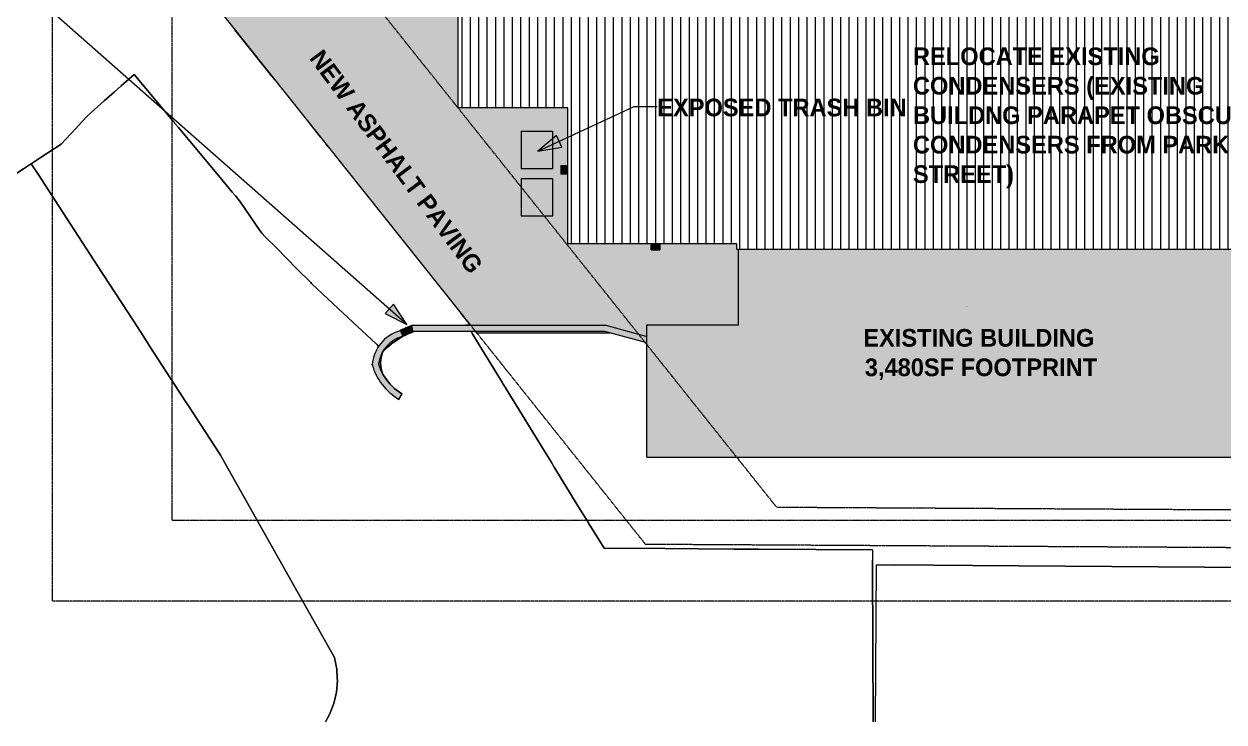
# Model space of a CAD drawing. Header units: inches. Extents: x -5728 to 634, y 9881 to 15115.
# Drawn here: x -4407 to -2115, y 9881 to 11214 of the extents above; entities that cross this region are included whole.
import ezdxf

# ---------------------------------------------------------------- set-up
doc = ezdxf.new("R2010")
doc.units = ezdxf.units.IN
doc.header["$MEASUREMENT"] = 0
for name, pattern in [('Aligning Line 1_8_', [0.25, 0.125, -0.125]), ('Dash 1_16_', [0.125, 0.0625, -0.0625]), ('Double Dash 3_8_', [1, 0.375, -0.125, 0.125, -0.125, 0.125, -0.125])]:
    doc.linetypes.add(name, pattern=pattern)
for name, color, linetype, lineweight in [('A-GENM', 5, 'Continuous', 9), ('A-ROOF', 132, 'Continuous', 9), ('A-ROOF-PATT', 132, 'Continuous', 9), ('C-BLDG-PADS', 91, 'Continuous', 9), ('C-PROP-LINE', 91, 'Double Dash 3_8_', 9), ('C-TOPO', 7, 'Continuous', 9), ('E-LITE-EQPM', 33, 'Continuous', 9), ('G-ANNO-DIMS', 111, 'Continuous', 9), ('G-ANNO-SYMB', 111, 'Aligning Line 1_8_', 9), ('G-ANNO-TEXT', 231, 'Continuous', 9), ('Q-SPCQ', 91, 'Continuous', 9), ('S-FNDN', 32, 'Continuous', 9)]:
    doc.layers.add(name, color=color, linetype=linetype, lineweight=lineweight)
doc.styles.add('Century Gothic_B', font='GOTHICB.TTF', dxfattribs={"height": 33.75})

# ---------------------------------------------------------------- blocks, each defined once
blk = doc.blocks.new('Walls 1 - Walls 1-1277454-SITE PLAN')
at = {"layer": 'A-ROOF'}
blk.add_hatch(color=254, dxfattribs=at).paths.add_polyline_path([(-1117.1, 10379.2), (-1117, 11208.4), (-1069, 11208.4), (-1069, 11353), (-1117, 11353), (-1116.8, 12482.2), (-2175.1, 12482.3), (-2175.2, 12169.9), (-1958, 12169), (-1956.8, 11915.8), (-1585.5, 11918.8), (-1585.5, 11774.1), (-1577.8, 11774.1), (-1577.8, 10643), (-1938.6, 10642.4), (-1938.6, 10381.4), (-1197.1, 10379.4)], flags=0)
for p, q in [((-2175.1, 12482.3), (-2175.2, 12169.9)), ((-1116.8, 12482.2), (-2175.1, 12482.3)), ((-1117, 11353), (-1116.8, 12482.2)), ((-2175.2, 12169.9), (-1958, 12169)), ((-1958, 12169), (-1956.8, 11915.8)), ((-1956.8, 11915.8), (-1585.5, 11918.9)), ((-1585.5, 11918.9), (-1585.5, 11774.1)), ((-1585.5, 11774.1), (-1577.8, 11774.1)), ((-1577.8, 11774.1), (-1577.8, 11039.7)), ((-1069, 11353), (-1117, 11353)), ((-1069, 11208.4), (-1069, 11353)), ((-1117.1, 10379.2), (-1117, 11208.4)), ((-1117, 11208.4), (-1069, 11208.4)), ((-1577.8, 11002.4), (-1577.8, 10643)), ((-1577.8, 10643), (-1938.6, 10642.4)), ((-1938.6, 10642.4), (-1938.6, 10381.4)), ((-1938.6, 10381.4), (-1117.1, 10379.2))]:
    blk.add_line(p, q, dxfattribs=at)
blk = doc.blocks.new('Trash_Bin_3753 - 6-Yard Bin-1391954-SITE PLAN')
at = {"layer": 'Q-SPCQ'}
blk.add_hatch(color=256, dxfattribs=at).paths.add_polyline_path([(36, 30), (-36, 30), (-36, -30), (36, -30), (36, 28.1)], flags=0)
for p, q in [((-36, -30), (-36, 30)), ((-36, 30), (36, 30)), ((36, 30), (36, -30)), ((-36, -30), (36, -30))]:
    blk.add_line(p, q, dxfattribs=at)
blk = doc.blocks.new('Turning Radius - Semi - 42ft axle to axle - Turning Radius - Semi - 42ft axle to axle-1546870-SITE PLAN')
at = {"layer": 'A-GENM', "linetype": 'Dash 1_16_'}
blk.add_line((426.2, 1436.6), (426.3, 1437.8), dxfattribs=at)
blk = doc.blocks.new('Pathway_Cooper_Streetworks_WKP_Pak_Glass - Pathway_Cooper_Streetworks_WKP_Pak_Glass-V7-SITE PLAN')
at = {"layer": 'E-LITE-EQPM'}
for points in [[(-3380.9, 10926.8), (-3380.9, 10943.6), (-3381.2, 10943.6), (-3381.2, 10926.8)], [(-3372.1, 10926.8), (-3372.3, 10927.3), (-3380.6, 10927.3), (-3380.5, 10943.2), (-3372.1, 10943.2), (-3372.1, 10943.6), (-3380.9, 10943.6), (-3380.9, 10926.8), (-3372.3, 10926.8)], [(-3380.6, 10927.3), (-3368.2, 10927.3), (-3368.2, 10943.1), (-3380.6, 10943.1)], [(-3380.6, 10927.3), (-3380.6, 10927.3), (-3380.6, 10927.8)]]:
    blk.add_hatch(color=256, dxfattribs=at).paths.add_polyline_path(points, flags=0)
for p, q in [((-3381.2, 10943.6), (-3380.9, 10943.6)), ((-3381.2, 10943.6), (-3381.2, 10926.8)), ((-3380.9, 10943.6), (-3372.1, 10943.6)), ((-3380.9, 10943.6), (-3380.9, 10926.8)), ((-3380.6, 10943.2), (-3380.5, 10943.2)), ((-3380.6, 10943.2), (-3380.6, 10927.3)), ((-3380.6, 10943.1), (-3368.2, 10943.1)), ((-3380.6, 10943.1), (-3380.6, 10927.3)), ((-3380.5, 10943.2), (-3372.3, 10943.2)), ((-3372.1, 10943.6), (-3372.1, 10943.1)), ((-3380.9, 10926.8), (-3381.2, 10926.8)), ((-3372.1, 10926.8), (-3380.9, 10926.8)), ((-3380.5, 10927.3), (-3380.6, 10927.3)), ((-3368.2, 10927.3), (-3380.6, 10927.3)), ((-3372.3, 10927.3), (-3380.5, 10927.3)), ((-3372.1, 10927.3), (-3372.1, 10926.8))]:
    blk.add_line(p, q, dxfattribs=at)
blk = doc.blocks.new('Pathway_Cooper_Streetworks_WKP_Pak_Glass - Pathway_Cooper_Streetworks_WKP_Pak_Glass-V8-SITE PLAN')
at = {"layer": 'E-LITE-EQPM'}
for points in [[(-3207.9, 10782.8), (-3192.1, 10782.8), (-3192.1, 10791.5), (-3192.6, 10791.4), (-3192.6, 10783.1), (-3208.5, 10783.2), (-3208.5, 10791.5), (-3208.9, 10791.5), (-3208.9, 10782.8), (-3208.4, 10782.8)], [(-3195, 10782.4), (-3192.1, 10782.4), (-3192.1, 10782.8), (-3208.9, 10782.8), (-3208.9, 10782.4), (-3207.9, 10782.4)], [(-3208.5, 10783.2), (-3208.4, 10783.2), (-3208.5, 10783.2)], [(-3208.4, 10783.1), (-3192.6, 10783.1), (-3192.6, 10794.1), (-3208.4, 10794.1)]]:
    blk.add_hatch(color=256, dxfattribs=at).paths.add_polyline_path(points, flags=0)
for p, q in [((-3208.9, 10782.8), (-3208.9, 10791.5)), ((-3208.9, 10791.5), (-3208.4, 10791.5)), ((-3208.9, 10782.8), (-3192.1, 10782.8)), ((-3208.9, 10782.4), (-3208.9, 10782.8)), ((-3208.9, 10782.4), (-3192.1, 10782.4)), ((-3208.5, 10783.2), (-3208.5, 10791.4)), ((-3208.5, 10783.1), (-3208.5, 10783.2)), ((-3208.5, 10783.1), (-3192.6, 10783.1)), ((-3208.4, 10783.1), (-3208.4, 10794.1)), ((-3208.4, 10783.1), (-3192.6, 10783.1)), ((-3192.6, 10794.1), (-3192.6, 10783.1)), ((-3192.6, 10791.5), (-3192.1, 10791.5)), ((-3192.6, 10791.4), (-3192.6, 10783.2)), ((-3192.6, 10783.2), (-3192.6, 10783.1)), ((-3192.1, 10791.5), (-3192.1, 10782.8)), ((-3192.1, 10782.8), (-3192.1, 10782.4))]:
    blk.add_line(p, q, dxfattribs=at)
blk = doc.blocks.new('Family - ___-1416994-SITE PLAN')
at = {"layer": 'C-PROP-LINE'}
for p, q in [((-4387, 11682.6), (-3220.3, 10220.5)), ((-3220.3, 10220.5), (-534.6, 10205.4))]:
    blk.add_line(p, q, dxfattribs=at)
blk = doc.blocks.new('Family - ___-1442676-SITE PLAN')
at = {"layer": 'C-PROP-LINE'}
for p, q in [((-4154.5, 11776), (-2969.6, 10291.1)), ((-2969.6, 10291.1), (-534.6, 10277.4))]:
    blk.add_line(p, q, dxfattribs=at)

msp = doc.modelspace()

# ---------------------------------------------------------------- hatches: boundary and pattern name
at = {"layer": 'A-ROOF'}
msp.add_hatch(color=254, dxfattribs=at).paths.add_polyline_path([(-3217.2, 10386.8), (-1938.6, 10386.8), (-1938.6, 10783), (-3042.2, 10783), (-3042.2, 10639), (-3217.2, 10639), (-3217.2, 10534.9)], flags=0)
at = {"layer": 'A-ROOF-PATT'}
h = msp.add_hatch(dxfattribs=at)
h.set_pattern_fill('FP_1', color=256, style=0, pattern_type=2)
h.set_pattern_definition([(270, (0, 9.729), (16.082, 1e-15), [])])
h.paths.add_polyline_path([(-2831.8, 10783), (-1585.5, 10783), (-1585.5, 11770.6), (-3105.5, 11770.6), (-3105.5, 11458.8), (-3577.8, 11458.8), (-3577.8, 11053.9), (-3368.2, 11053.9), (-3368.2, 10794.1), (-3045.5, 10794.1), (-3045.5, 10783), (-3042.2, 10783)], flags=0)
h.paths.add_polyline_path([(-1799.2, 11068.1), (-1799.2, 11113.9), (-1739.8, 11113.9), (-1739.8, 11068.1), (-1787.4, 11068.1)], flags=0)
h.paths.add_polyline_path([(-1742, 11221.9), (-1799.2, 11221.9), (-1799.2, 11267.7), (-1739.8, 11267.7), (-1739.8, 11221.9)], flags=0)
h.paths.add_polyline_path([(-1739.8, 11375.7), (-1799.2, 11375.7), (-1799.2, 11421.5), (-1739.8, 11421.5)], flags=0)
at = {"layer": 'C-BLDG-PADS'}
h = msp.add_hatch(color=256, dxfattribs=at)
h.paths.add_polyline_path([(-3217.2, 10617), (-3217.2, 10639), (-3042.2, 10639), (-3042.2, 10783), (-3045.5, 10783), (-3045.5, 10794.1), (-3192.6, 10794.1), (-3192.6, 10791.5), (-3192.1, 10791.5), (-3192.1, 10782.4), (-3208.9, 10782.4), (-3208.9, 10791.5), (-3208.4, 10791.5), (-3208.5, 10794.1), (-3368.2, 10794.1), (-3368.2, 10927.3), (-3372.1, 10927.3), (-3372.1, 10926.8), (-3381.2, 10926.8), (-3381.2, 10943.6), (-3372.1, 10943.6), (-3372.1, 10943.1), (-3368.2, 10943.1), (-3368.3, 11053.9), (-3577.8, 11053.9), (-3577.8, 11251), (-3581.8, 11250.9), (-3581.8, 11250.5), (-3590.9, 11250.5), (-3590.9, 11267.2), (-3581.8, 11267.2), (-3581.8, 11266.7), (-3577.8, 11266.7), (-3577.8, 11452.5), (-3772.8, 11452.4), (-3961.4, 11300.1), (-3961.8, 11300.2), (-3962.2, 11300.6), (-3962.2, 11300.9), (-3961.9, 11301.5), (-3772.9, 11454), (-3577.8, 11454), (-3577.8, 11456), (-3773.8, 11456), (-3963.4, 11302.9), (-4093.3, 11314.6), (-3553.8, 10638.4), (-3295.8, 10638.4), (-3232.8, 10621.3)], flags=0)
h.paths.add_polyline_path([(-3345.5, 10623.6), (-3287.1, 10623.6), (-3297.4, 10626.4), (-3544.2, 10626.4), (-3542, 10623.6), (-3353.4, 10623.6)], flags=0)
h.paths.add_polyline_path([(-3457.5, 10847), (-3457.5, 10919), (-3397.5, 10919), (-3397.5, 10847), (-3453.5, 10847)], flags=0)
h.paths.add_polyline_path([(-3431.5, 10937), (-3457.5, 10937), (-3457.5, 11009), (-3397.5, 11009), (-3397.5, 10937), (-3427.5, 10937)], flags=0)
at = {"layer": 'G-ANNO-TEXT'}
msp.add_hatch(color=256, dxfattribs=at).paths.add_polyline_path([(-3425.3, 10970.8), (-3379.4, 10978.8), (-3389.6, 11000.7)], flags=0)
at = {"layer": 'G-ANNO-TEXT', "lineweight": 20}
msp.add_hatch(color=147, dxfattribs=at).paths.add_polyline_path([(-3675.5, 10639.9), (-3701.3, 10678.7), (-3717.2, 10660.6)], flags=0)
at = {"layer": 'S-FNDN'}
for color, points in [(254, [(-3684.5, 10616.7), (-3677.5, 10620.3), (-3669.1, 10624.1), (-3663.1, 10626.4), (-3665.2, 10638.4), (-3675, 10634.6), (-3681.3, 10631.8), (-3689, 10627.9), (-3684.9, 10617.7)]), (7, [(-3297.4, 10626.4), (-3295.8, 10638.4), (-3665.2, 10638.4), (-3663.1, 10626.4), (-3376.7, 10626.4)]), (7, [(-3217.2, 10604.6), (-3217.2, 10617), (-3295.8, 10638.4), (-3297.4, 10626.4), (-3240.4, 10610.9)]), (254, [(-3742, 10562.7), (-3729.8, 10563.9), (-3728.8, 10569.8), (-3727.2, 10575.8), (-3725.6, 10580.3), (-3723.9, 10584.1), (-3721, 10589.4), (-3718.5, 10593.1), (-3715.2, 10597.3), (-3711.1, 10601.6), (-3707.7, 10604.6), (-3703.5, 10607.8), (-3699, 10610.7), (-3694.4, 10613.1), (-3687.7, 10615.7), (-3684.5, 10616.7), (-3689, 10627.9), (-3695.3, 10625.7), (-3700.1, 10623.6), (-3706.8, 10620), (-3711.7, 10616.7), (-3715.2, 10614), (-3719.9, 10609.8), (-3723.7, 10605.8), (-3727.6, 10601), (-3730.8, 10596.3), (-3734.5, 10589.5), (-3736.3, 10585.7), (-3738.7, 10579.4), (-3740.2, 10574), (-3741.5, 10567), (-3741.9, 10563.9)]), (254, [(-3690.8, 10496.9), (-3684.6, 10507.2), (-3690.8, 10511.2), (-3696.8, 10515.7), (-3700.9, 10519.2), (-3705.8, 10523.8), (-3711.6, 10530.4), (-3715.1, 10534.9), (-3718.3, 10539.6), (-3722.6, 10546.9), (-3724.9, 10551.4), (-3727.6, 10557.6), (-3729.8, 10563.9), (-3742, 10562.7), (-3739.6, 10555.4), (-3736, 10547), (-3734.1, 10542.9), (-3729.5, 10534.9), (-3725.6, 10529), (-3721, 10523), (-3716.7, 10518), (-3713.2, 10514.3), (-3708, 10509.4), (-3702.5, 10504.9), (-3696.8, 10500.7), (-3690.8, 10496.9)])]:
    msp.add_hatch(color=color, dxfattribs=at).paths.add_polyline_path(points, flags=0)

# ---------------------------------------------------------------- linework, layer by layer
at = {"layer": 'A-ROOF'}
for p, q in [((-3577.8, 11053.9), (-3577.8, 11458.8)), ((-3368.2, 11053.9), (-3577.8, 11053.9)), ((-3368.2, 10794.1), (-3368.2, 11053.9)), ((-3045.5, 10794.1), (-3368.2, 10794.1)), ((-3045.5, 10783), (-3045.5, 10794.1)), ((-1585.5, 10783), (-3045.5, 10783)), ((-3042.2, 10639), (-3042.2, 10783)), ((-3217.2, 10639), (-3042.2, 10639)), ((-3217.2, 10386.8), (-3217.2, 10639)), ((-3217.2, 10386.8), (-1938.6, 10386.8))]:
    msp.add_line(p, q, dxfattribs=at)
at = {"layer": 'C-BLDG-PADS'}
msp.add_line((-4093.3, 11314.6), (-3572.4, 10661.7), dxfattribs=at)
at = {"layer": 'C-TOPO'}
for p, q in [((-3936.2, 11117.6), (-4004, 11202.6)), ((-4221.6, 11095.8), (-4196.9, 11117.6)), ((-4196.9, 11117.6), (-4221.6, 11095.8)), ((-4196.9, 11117.6), (-4122.6, 11028.7)), ((-4122.6, 11028.7), (-4196.9, 11117.6)), ((-3928, 11107.3), (-3936.2, 11117.6)), ((-3919.6, 11096.9), (-3919.8, 11097.1)), ((-4253.9, 11067.1), (-4234.2, 11084.6)), ((-4234.2, 11084.6), (-4253.9, 11067.1)), ((-4234.2, 11084.6), (-4221.6, 11095.8)), ((-4221.6, 11095.8), (-4234.2, 11084.6)), ((-4286.7, 11038), (-4272.4, 11050.7)), ((-4272.4, 11050.7), (-4286.7, 11038)), ((-4272.4, 11050.7), (-4253.9, 11067.1)), ((-4253.9, 11067.1), (-4272.4, 11050.7)), ((-4309, 11013.8), (-4295.5, 11028.4)), ((-4295.5, 11028.4), (-4309, 11013.8)), ((-4295.5, 11028.4), (-4286.7, 11038)), ((-4286.7, 11038), (-4295.5, 11028.4)), ((-4122.6, 11028.7), (-4120.5, 11026.1)), ((-4120.5, 11026.1), (-4122.6, 11028.7)), ((-4335.9, 10984.4), (-4309, 11013.8)), ((-4309, 11013.8), (-4335.9, 10984.4)), ((-4120.5, 11026.1), (-4118.8, 11024.1)), ((-4118.8, 11024.1), (-4120.5, 11026.1)), ((-4118.8, 11024.1), (-4112.1, 11016.1)), ((-4112.1, 11016.1), (-4118.8, 11024.1)), ((-4112.1, 11016.1), (-4026.5, 10913.4)), ((-4026.5, 10913.4), (-4112.1, 11016.1)), ((-3839.9, 10997), (-3861, 11023.5)), ((-4374, 10959.4), (-4335.9, 10984.4)), ((-4335.9, 10984.4), (-4374, 10959.4)), ((-3828.4, 10982.5), (-3831.3, 10986.1)), ((-3826.4, 10980.1), (-3828.4, 10982.5)), ((-4421.1, 10928.7), (-4374, 10959.4)), ((-4374, 10959.4), (-4393.1, 10946.9)), ((-4393.1, 10946.9), (-4421.1, 10928.7)), ((-4380.2, 10927.1), (-4393.1, 10946.9)), ((-4393.1, 10946.9), (-4380.2, 10927.1)), ((-4347.5, 10876.6), (-4380.2, 10927.1)), ((-4380.2, 10927.1), (-4347.5, 10876.6)), ((-4026.5, 10913.4), (-4009.1, 10892.6)), ((-4009.1, 10892.6), (-4026.5, 10913.4)), ((-4009.1, 10892.6), (-4003.7, 10886.1)), ((-4003.7, 10886.1), (-4009.1, 10892.6)), ((-4258.1, 10738.9), (-4347.5, 10876.6)), ((-4347.5, 10876.6), (-4258.1, 10738.9)), ((-4003.7, 10886.1), (-4002.5, 10884.7)), ((-4002.5, 10884.7), (-4003.7, 10886.1)), ((-4002.5, 10884.7), (-3993.2, 10873.5)), ((-3993.2, 10873.5), (-4002.5, 10884.7)), ((-3993.2, 10873.5), (-3956.5, 10819.5)), ((-3956.5, 10819.5), (-3993.2, 10873.5)), ((-3956.5, 10819.5), (-3952.9, 10814.1)), ((-3952.9, 10814.1), (-3956.5, 10819.5)), ((-3952.9, 10814.1), (-3946.1, 10807.3)), ((-3946.1, 10807.3), (-3952.9, 10814.1)), ((-3946.1, 10807.3), (-3924.3, 10785.4)), ((-3924.3, 10785.4), (-3946.1, 10807.3)), ((-3924.3, 10785.4), (-3906.1, 10767.1)), ((-3906.1, 10767.1), (-3924.3, 10785.4)), ((-3906.1, 10767.1), (-3885.6, 10746.4)), ((-3885.6, 10746.4), (-3906.1, 10767.1)), ((-4255.9, 10735.6), (-4258.1, 10738.9)), ((-4258.1, 10738.9), (-4255.9, 10735.6)), ((-4198.2, 10646.8), (-4255.9, 10735.6)), ((-4255.9, 10735.6), (-4198.2, 10646.8)), ((-3885.6, 10746.4), (-3859.3, 10719.9)), ((-3859.3, 10719.9), (-3885.6, 10746.4)), ((-3859.3, 10719.9), (-3857.6, 10718.2)), ((-3857.6, 10718.2), (-3859.3, 10719.9)), ((-3857.6, 10718.2), (-3856.9, 10717.6)), ((-3856.9, 10717.6), (-3857.6, 10718.2)), ((-3856.9, 10717.6), (-3796.9, 10661.2)), ((-3796.9, 10661.2), (-3856.9, 10717.6)), ((-3796.9, 10661.2), (-3769.8, 10635.8)), ((-3769.8, 10635.8), (-3796.9, 10661.2)), ((-3553.8, 10638.5), (-3572.4, 10661.7)), ((-4178.4, 10616.2), (-4198.2, 10646.8)), ((-4198.2, 10646.8), (-4178.4, 10616.2)), ((-3554.1, 10638.4), (-3563.3, 10638.4)), ((-3563.3, 10638.4), (-3554.1, 10638.4)), ((-3553.8, 10638.4), (-3554.1, 10638.4)), ((-3554.1, 10638.4), (-3553.8, 10638.4)), ((-3553.8, 10638.4), (-3553.8, 10638.5)), ((-4166.5, 10598), (-4178.4, 10616.2)), ((-4178.4, 10616.2), (-4166.5, 10598)), ((-3769.8, 10635.8), (-3734.5, 10602.8)), ((-3734.5, 10602.8), (-3769.8, 10635.8)), ((-3689.9, 10613.2), (-3684.3, 10616.8)), ((-3684.3, 10616.8), (-3689.9, 10613.2)), ((-3688.3, 10628.3), (-3688.5, 10628.2)), ((-3688.5, 10628.2), (-3688.3, 10628.3)), ((-3684.3, 10616.8), (-3683, 10617.4)), ((-3683, 10617.4), (-3684.3, 10616.8)), ((-3683, 10617.4), (-3681.3, 10618.2)), ((-3681.3, 10618.2), (-3683, 10617.4)), ((-3681.3, 10618.2), (-3679.3, 10619.1)), ((-3679.3, 10619.1), (-3681.3, 10618.2)), ((-3679.3, 10619.1), (-3676.2, 10620.5)), ((-3676.2, 10620.5), (-3679.3, 10619.1)), ((-3676.2, 10620.5), (-3675.9, 10620.6)), ((-3675.9, 10620.6), (-3676.2, 10620.5)), ((-3675.9, 10620.6), (-3672, 10622.4)), ((-3672, 10622.4), (-3675.9, 10620.6)), ((-3672, 10622.4), (-3668.7, 10623.9)), ((-3668.7, 10623.9), (-3672, 10622.4)), ((-3668.7, 10623.9), (-3668, 10624.2)), ((-3668, 10624.2), (-3668.7, 10623.9)), ((-3668, 10624.2), (-3666.1, 10625.1)), ((-3666.1, 10625.1), (-3668, 10624.2)), ((-3666.1, 10625.1), (-3665.2, 10625.4)), ((-3665.2, 10625.4), (-3666.1, 10625.1)), ((-3665.2, 10625.4), (-3663.8, 10626.1)), ((-3663.8, 10626.1), (-3665.2, 10625.4)), ((-3663.8, 10626.1), (-3663.1, 10626.4)), ((-3663.1, 10626.4), (-3663.8, 10626.1)), ((-3553.1, 10626.4), (-3552.3, 10625)), ((-3552.3, 10625), (-3553.1, 10626.4)), ((-3552.3, 10625), (-3549.9, 10621.1)), ((-3549.9, 10621.1), (-3552.3, 10625)), ((-3549.9, 10621.1), (-3503.3, 10545.2)), ((-3503.3, 10545.2), (-3549.9, 10621.1)), ((-3542, 10623.6), (-3544.2, 10626.4)), ((-3539.8, 10623.6), (-3542, 10623.6)), ((-3539.6, 10623.6), (-3539.8, 10623.6)), ((-3539.1, 10623.6), (-3539.6, 10623.6)), ((-3534.2, 10623.6), (-3539.1, 10623.6)), ((-3515.5, 10623.6), (-3534.2, 10623.6)), ((-3507.7, 10623.6), (-3515.5, 10623.6)), ((-3499.3, 10623.6), (-3507.7, 10623.6)), ((-3498, 10623.6), (-3499.3, 10623.6)), ((-3497.3, 10623.6), (-3498, 10623.6)), ((-3495.8, 10623.6), (-3497.3, 10623.6)), ((-3486.5, 10623.6), (-3495.8, 10623.6)), ((-3472.3, 10623.6), (-3486.5, 10623.6)), ((-3468.8, 10623.6), (-3472.3, 10623.6)), ((-3462.7, 10623.6), (-3468.8, 10623.6)), ((-3451.4, 10623.6), (-3462.7, 10623.6)), ((-3437.5, 10623.6), (-3451.4, 10623.6)), ((-3430.9, 10623.6), (-3437.5, 10623.6)), ((-3428.5, 10623.6), (-3430.9, 10623.6)), ((-3422.5, 10623.6), (-3428.5, 10623.6)), ((-3417.6, 10623.6), (-3422.5, 10623.6)), ((-3404.3, 10623.6), (-3417.6, 10623.6)), ((-3395.3, 10623.6), (-3404.3, 10623.6)), ((-3387.8, 10623.6), (-3395.3, 10623.6)), ((-3387, 10623.6), (-3387.8, 10623.6)), ((-3383.3, 10623.6), (-3387, 10623.6)), ((-3382.1, 10623.6), (-3383.3, 10623.6)), ((-3380.2, 10623.6), (-3382.1, 10623.6)), ((-3368.1, 10623.6), (-3380.2, 10623.6)), ((-3345.5, 10623.6), (-3368.1, 10623.6)), ((-3344.2, 10623.6), (-3345.5, 10623.6)), ((-3342.1, 10623.6), (-3344.1, 10623.6)), ((-3341.3, 10623.6), (-3342.1, 10623.6)), ((-3316.6, 10623.6), (-3341.3, 10623.6)), ((-3305, 10623.6), (-3316.6, 10623.6)), ((-3300.3, 10623.6), (-3305, 10623.6)), ((-3294.8, 10623.6), (-3300.3, 10623.6)), ((-3289.6, 10623.6), (-3294.8, 10623.6)), ((-3289.1, 10623.6), (-3289.6, 10623.6)), ((-3287.1, 10623.6), (-3289.1, 10623.6)), ((-4111.2, 10512.7), (-4166.5, 10598)), ((-4166.5, 10598), (-4111.2, 10512.7)), ((-3734.5, 10602.8), (-3729.6, 10598.1)), ((-3729.8, 10598.3), (-3734.5, 10602.8)), ((-3729.8, 10598.3), (-3730.8, 10596.3)), ((-3730.8, 10596.3), (-3729.8, 10598.3)), ((-3729.6, 10598.1), (-3729.8, 10598.3)), ((-3721.2, 10588.6), (-3713.1, 10595.8)), ((-3713.1, 10595.8), (-3721.2, 10588.6)), ((-3713.1, 10595.8), (-3710.3, 10598.3)), ((-3710.3, 10598.3), (-3713.1, 10595.8)), ((-3710.3, 10598.3), (-3705, 10603.1)), ((-3705, 10603.1), (-3710.3, 10598.3)), ((-3705, 10603.1), (-3703.9, 10604.1)), ((-3703.9, 10604.1), (-3705, 10603.1)), ((-3703.9, 10604.1), (-3700.3, 10606.4)), ((-3700.3, 10606.4), (-3703.9, 10604.1)), ((-3700.3, 10606.4), (-3691.8, 10612)), ((-3691.8, 10612), (-3700.3, 10606.4)), ((-3691.8, 10612), (-3689.9, 10613.2)), ((-3689.9, 10613.2), (-3691.8, 10612)), ((-3726, 10567.2), (-3725.6, 10571.6)), ((-3725.6, 10571.6), (-3726, 10567.2)), ((-3725.6, 10571.6), (-3724.9, 10577.8)), ((-3724.9, 10577.8), (-3725.6, 10571.6)), ((-3724.9, 10577.8), (-3722.1, 10585.9)), ((-3722.1, 10585.9), (-3724.9, 10577.8)), ((-3722.1, 10585.9), (-3721.2, 10588.6)), ((-3721.2, 10588.6), (-3722.1, 10585.9)), ((-3741.8, 10564.2), (-3742.1, 10562.9)), ((-3742.1, 10562.9), (-3741.8, 10564.2)), ((-3742.1, 10562.9), (-3742, 10562.7)), ((-3742, 10562.7), (-3742.1, 10562.9)), ((-3736.3, 10547.5), (-3736, 10546.9)), ((-3736, 10546.9), (-3736.3, 10547.5)), ((-3736, 10546.9), (-3735.7, 10546.2)), ((-3735.7, 10546.2), (-3736, 10546.9)), ((-3726.1, 10566.5), (-3726, 10567.2)), ((-3726, 10567.2), (-3726.1, 10566.5)), ((-3726.1, 10565.9), (-3726.1, 10566.5)), ((-3726.1, 10566.5), (-3726.1, 10565.9)), ((-3724.9, 10555.2), (-3726.1, 10565.9)), ((-3726.1, 10565.9), (-3724.9, 10555.2)), ((-3721.3, 10544.5), (-3724.9, 10555.2)), ((-3724.9, 10555.2), (-3721.3, 10544.5)), ((-3728, 10532.6), (-3727.7, 10532)), ((-3727.7, 10532), (-3728, 10532.6)), ((-3727.7, 10532), (-3727.4, 10531.7)), ((-3727.4, 10531.7), (-3727.7, 10532)), ((-3714.6, 10534.8), (-3720.9, 10544)), ((-3720.9, 10544), (-3714.6, 10534.8)), ((-3711.6, 10530.4), (-3714.6, 10534.8)), ((-3714.6, 10534.8), (-3711.6, 10530.4)), ((-3707.5, 10526.2), (-3711, 10529.7)), ((-3711, 10529.7), (-3707.5, 10526.2)), ((-3703.8, 10522.4), (-3707.5, 10526.2)), ((-3707.5, 10526.2), (-3703.8, 10522.4)), ((-3503.3, 10545.2), (-3493.9, 10530)), ((-3493.9, 10530), (-3503.3, 10545.2)), ((-3493.9, 10530), (-3492.7, 10527.9)), ((-3492.7, 10527.9), (-3493.9, 10530)), ((-3492.7, 10527.9), (-3490.2, 10524)), ((-3490.2, 10524), (-3492.7, 10527.9)), ((-3490.2, 10524), (-3488.8, 10521.7)), ((-3488.8, 10521.7), (-3490.2, 10524)), ((-4098.4, 10493.1), (-4111.2, 10512.7)), ((-4111.2, 10512.7), (-4098.4, 10493.1)), ((-3717.4, 10518.8), (-3717.2, 10518.5)), ((-3717.2, 10518.5), (-3717.4, 10518.8)), ((-3717.2, 10518.5), (-3716.7, 10518)), ((-3716.7, 10518), (-3717.2, 10518.5)), ((-3705.3, 10507.2), (-3704.8, 10506.7)), ((-3704.8, 10506.7), (-3705.3, 10507.2)), ((-3704.8, 10506.7), (-3704.2, 10506.3)), ((-3704.2, 10506.3), (-3704.8, 10506.7)), ((-3699.3, 10517.8), (-3703.8, 10522.4)), ((-3703.8, 10522.4), (-3699.3, 10517.8)), ((-3685.2, 10507.6), (-3698.4, 10517)), ((-3698.4, 10517), (-3685.2, 10507.6)), ((-3684.6, 10507.2), (-3685.2, 10507.6)), ((-3685.2, 10507.6), (-3684.6, 10507.2)), ((-3488.8, 10521.7), (-3487.7, 10519.9)), ((-3487.7, 10519.9), (-3488.8, 10521.7)), ((-3487.7, 10519.9), (-3477.1, 10502.6)), ((-3477.1, 10502.6), (-3487.7, 10519.9)), ((-3477.1, 10502.6), (-3460.5, 10475.6)), ((-3460.5, 10475.6), (-3477.1, 10502.6)), ((-4094.1, 10486.5), (-4098.4, 10493.1)), ((-4098.4, 10493.1), (-4094.1, 10486.5)), ((-4043.2, 10408.1), (-4094.1, 10486.5)), ((-4094.1, 10486.5), (-4043.2, 10408.1)), ((-3460.5, 10475.6), (-3433.2, 10431.1)), ((-3433.2, 10431.1), (-3460.5, 10475.6)), ((-3433.2, 10431.1), (-3412.8, 10397.8)), ((-3412.8, 10397.8), (-3433.2, 10431.1)), ((-4031.8, 10390.6), (-4043.2, 10408.1)), ((-4043.2, 10408.1), (-4031.8, 10390.6)), ((-3988.4, 10313.5), (-4031.8, 10390.6)), ((-4031.8, 10390.6), (-3988.4, 10313.5)), ((-3412.8, 10397.8), (-3412.7, 10397.7)), ((-3412.7, 10397.7), (-3412.8, 10397.8)), ((-3412.7, 10397.7), (-3400.2, 10377.4)), ((-3400.2, 10377.4), (-3412.7, 10397.7)), ((-3400.2, 10377.4), (-3394.1, 10367.3)), ((-3394.1, 10367.3), (-3400.2, 10377.4)), ((-3394.1, 10367.3), (-3371.7, 10330.9)), ((-3371.7, 10330.9), (-3394.1, 10367.3)), ((-3371.7, 10330.9), (-3352, 10298.8)), ((-3352, 10298.8), (-3371.7, 10330.9)), ((-3883.2, 10126.8), (-3988.4, 10313.5)), ((-3988.4, 10313.5), (-3883.2, 10126.8)), ((-3352, 10298.8), (-3339.3, 10278.1)), ((-3339.3, 10278.1), (-3352, 10298.8)), ((-3339.3, 10278.1), (-3335.8, 10272.4)), ((-3335.8, 10272.4), (-3339.3, 10278.1)), ((-3335.8, 10272.4), (-3335, 10271.1)), ((-3335, 10271.1), (-3335.8, 10272.4)), ((-3335, 10271.1), (-3332.6, 10267.2)), ((-3332.6, 10267.2), (-3335, 10271.1)), ((-3332.6, 10267.2), (-3329.5, 10262.1)), ((-3329.5, 10262.1), (-3332.6, 10267.2)), ((-3329.5, 10262.1), (-3329.1, 10261.6)), ((-3329.1, 10261.6), (-3329.5, 10262.1)), ((-3329.1, 10261.6), (-3299, 10212.6)), ((-3299, 10212.6), (-3329.1, 10261.6)), ((-3299, 10212.6), (-3181.7, 10211.8)), ((-3181.7, 10211.8), (-3299, 10212.6)), ((-3181.7, 10211.8), (-3118.8, 10211.4)), ((-3118.8, 10211.4), (-3181.7, 10211.8)), ((-3118.8, 10211.4), (-3051, 10210.9)), ((-3051, 10210.9), (-3118.8, 10211.4)), ((-3051, 10210.9), (-3045.6, 10210.9)), ((-3045.6, 10210.9), (-3051, 10210.9)), ((-3045.6, 10210.9), (-3002.4, 10210.6)), ((-3002.4, 10210.6), (-3045.6, 10210.9)), ((-3002.4, 10210.6), (-2786, 10209.2)), ((-2786, 10209.2), (-3002.4, 10210.6)), ((-2786, 10209.2), (-2785.9, 10189.9)), ((-2786, 10209.2), (-2785.9, 10189.9)), ((-2785.9, 10189.9), (-2785.9, 10189.1)), ((-2785.9, 10189.1), (-2785.9, 10189.9)), ((-2785.9, 10189.1), (-2785.9, 10187.1)), ((-2785.9, 10187.1), (-2785.9, 10189.1)), ((-2785.9, 10187.1), (-2785.9, 10178.6)), ((-2785.9, 10178.6), (-2785.9, 10187.1)), ((-2779.2, 10180.9), (-2780.7, 9880.7)), ((-2779.2, 10180.9), (-2780.7, 9880.7)), ((-2779.2, 10180.9), (-2745, 10180.6)), ((-2779.2, 10180.9), (-2745, 10180.6)), ((-2745, 10180.6), (-2594.9, 10179.6)), ((-2594.9, 10179.6), (-2745, 10180.6)), ((-2594.9, 10179.6), (-1971.6, 10175.4)), ((-1971.6, 10175.4), (-2594.9, 10179.6)), ((-2785.9, 10178.6), (-2785, 9880.7)), ((-2785, 9880.7), (-2785.9, 10178.6)), ((-3813.8, 10003.6), (-3883.2, 10126.8)), ((-3883.2, 10126.8), (-3813.8, 10003.6)), ((-3809.5, 9981.8), (-3813.8, 10003.6)), ((-3813.8, 10003.6), (-3809.5, 9981.8)), ((-3808.6, 9963.3), (-3809.5, 9981.8)), ((-3809.5, 9981.8), (-3808.6, 9963.3)), ((-3810.3, 9937.4), (-3808.4, 9959.6)), ((-3808.4, 9959.6), (-3810.3, 9937.4)), ((-3808.4, 9959.6), (-3808.6, 9963.3)), ((-3808.6, 9963.3), (-3808.4, 9959.6)), ((-3815.4, 9915.7), (-3810.3, 9937.4)), ((-3810.3, 9937.4), (-3815.4, 9915.7)), ((-3823.4, 9895), (-3815.4, 9915.7)), ((-3815.4, 9915.7), (-3823.4, 9895)), ((-3831.4, 9880.7), (-3823.4, 9895)), ((-3823.4, 9895), (-3831.4, 9880.7))]:
    msp.add_line(p, q, dxfattribs=at)
at = {"layer": 'G-ANNO-DIMS'}
msp.add_line((-2926.9, 11160.8), (-2926.9, 11520.8), dxfattribs=at)
at = {"layer": 'G-ANNO-SYMB'}
for p, q in [((-4352.7, 10111.6), (-4352.7, 12676.1)), ((-4124.1, 10265.7), (-4124.1, 11927.3)), ((-1448.5, 10265.7), (-4124.1, 10265.7)), ((-929, 10111.6), (-4352.7, 10111.6))]:
    msp.add_line(p, q, dxfattribs=at)
at = {"layer": 'G-ANNO-TEXT', "color": 147, "lineweight": 20}
for p, q in [((-3675.5, 10639.9), (-5003.1, 11811.4)), ((-3701.3, 10678.7), (-3717.2, 10660.6)), ((-3717.2, 10660.6), (-3675.5, 10639.9)), ((-3675.5, 10639.9), (-3701.3, 10678.7))]:
    msp.add_line(p, q, dxfattribs=at)
at = {"layer": 'G-ANNO-TEXT'}
for p, q in [((-3425.3, 10970.8), (-3241.2, 11056.3)), ((-3241.2, 11056.3), (-3197.3, 11056.3)), ((-3389.6, 11000.7), (-3425.3, 10970.8)), ((-3379.4, 10978.8), (-3389.6, 11000.7)), ((-3425.3, 10970.8), (-3379.4, 10978.8))]:
    msp.add_line(p, q, dxfattribs=at)
at = {"layer": 'S-FNDN'}
for p, q in [((-3665.2, 10638.4), (-3295.8, 10638.4)), ((-3295.8, 10638.4), (-3217.2, 10617)), ((-3297.4, 10626.4), (-3663.1, 10626.4)), ((-3217.2, 10604.6), (-3297.4, 10626.4)), ((-3690.8, 10496.9), (-3684.6, 10507.2))]:
    msp.add_line(p, q, dxfattribs=at)
for centre, radius, start, end in [((-3610.9, 10482.6), 165, 109.2161, 118.2795), ((-3668, 10556.7), 74.3, 106.4774, 175.3373), ((-3668, 10556.7), 62.3, 105.3646, 173.3034), ((-3610.9, 10482.6), 153, 109.9631, 118.7561), ((-3632.4, 10595.2), 114.3, 196.5015, 239.3035), ((-3632.4, 10595.2), 102.3, 197.781, 239.3035)]:
    msp.add_arc(centre, radius, start, end, dxfattribs=at)

# ---------------------------------------------------------------- block references
at = {"layer": 'A-GENM', "rotation": 269.6166508328054}
msp.add_blockref('Turning Radius - Semi - 42ft axle to axle - Turning Radius - Semi - 42ft axle to axle-1546870-SITE PLAN', (-4040, 11110.1), dxfattribs=at)
at = {"layer": 'A-ROOF'}
msp.add_blockref('Walls 1 - Walls 1-1277454-SITE PLAN', (0, 0), dxfattribs=at)
at = {"layer": 'C-PROP-LINE'}
for name in ['Family - ___-1416994-SITE PLAN', 'Family - ___-1442676-SITE PLAN']:
    msp.add_blockref(name, (0, 0), dxfattribs=at)
at = {"layer": 'E-LITE-EQPM'}
for name in ['Pathway_Cooper_Streetworks_WKP_Pak_Glass - Pathway_Cooper_Streetworks_WKP_Pak_Glass-V7-SITE PLAN', 'Pathway_Cooper_Streetworks_WKP_Pak_Glass - Pathway_Cooper_Streetworks_WKP_Pak_Glass-V8-SITE PLAN']:
    msp.add_blockref(name, (0, 0), dxfattribs=at)
at = {"layer": 'Q-SPCQ', "rotation": 269.9999999999996}
for p in [(-3427.5, 10973), (-3427.5, 10883)]:
    msp.add_blockref('Trash_Bin_3753 - 6-Yard Bin-1391954-SITE PLAN', p, dxfattribs=at)

# ---------------------------------------------------------------- texts
at = {"layer": 'G-ANNO-TEXT', "color": 147, "lineweight": 20, "insert": (-3836.3, 11168.3), "char_height": 33.75, "width": 621.529, "attachment_point": 1, "rotation": 306.6379, "style": 'Century Gothic_B'}
msp.add_mtext('NEW ASPHALT PAVING', dxfattribs=at)
at = {"layer": 'G-ANNO-TEXT', "char_height": 33.75, "attachment_point": 1, "style": 'Century Gothic_B'}
for s, insert, width in [('RELOCATE EXISTING', (-2708.8, 11169), 546.536), ('CONDENSERS (EXISTING', (-2708.8, 11112.8), 664.706), ('EXPOSED TRASH BIN', (-3197.3, 11071.3), 551.081), ('BUILDNG PARAPET OBSCURES', (-2708.8, 11056.5), 810.146), ('CONDENSERS FROM PARK', (-2708.8, 11000.3), 719.246), ('STREET)', (-2708.8, 10944), 195.435)]:
    msp.add_mtext(s, dxfattribs=dict(at, insert=insert, width=width))
at = {"layer": 'G-ANNO-TEXT', "color": 147, "lineweight": 20, "char_height": 33.75, "attachment_point": 1, "style": 'Century Gothic_B'}
for s, insert, width in [('EXISTING BUILDING', (-2803.6, 10631.3), 526.084), ('EXISTING BUILDING', (-2803.6, 10631.3), 526.084), ('3,480SF FOOTPRINT', (-2800.8, 10575), 520.402), ('3,480SF FOOTPRINT', (-2800.8, 10575), 520.402)]:
    msp.add_mtext(s, dxfattribs=dict(at, insert=insert, width=width))

doc.saveas('drawing.dxf')
